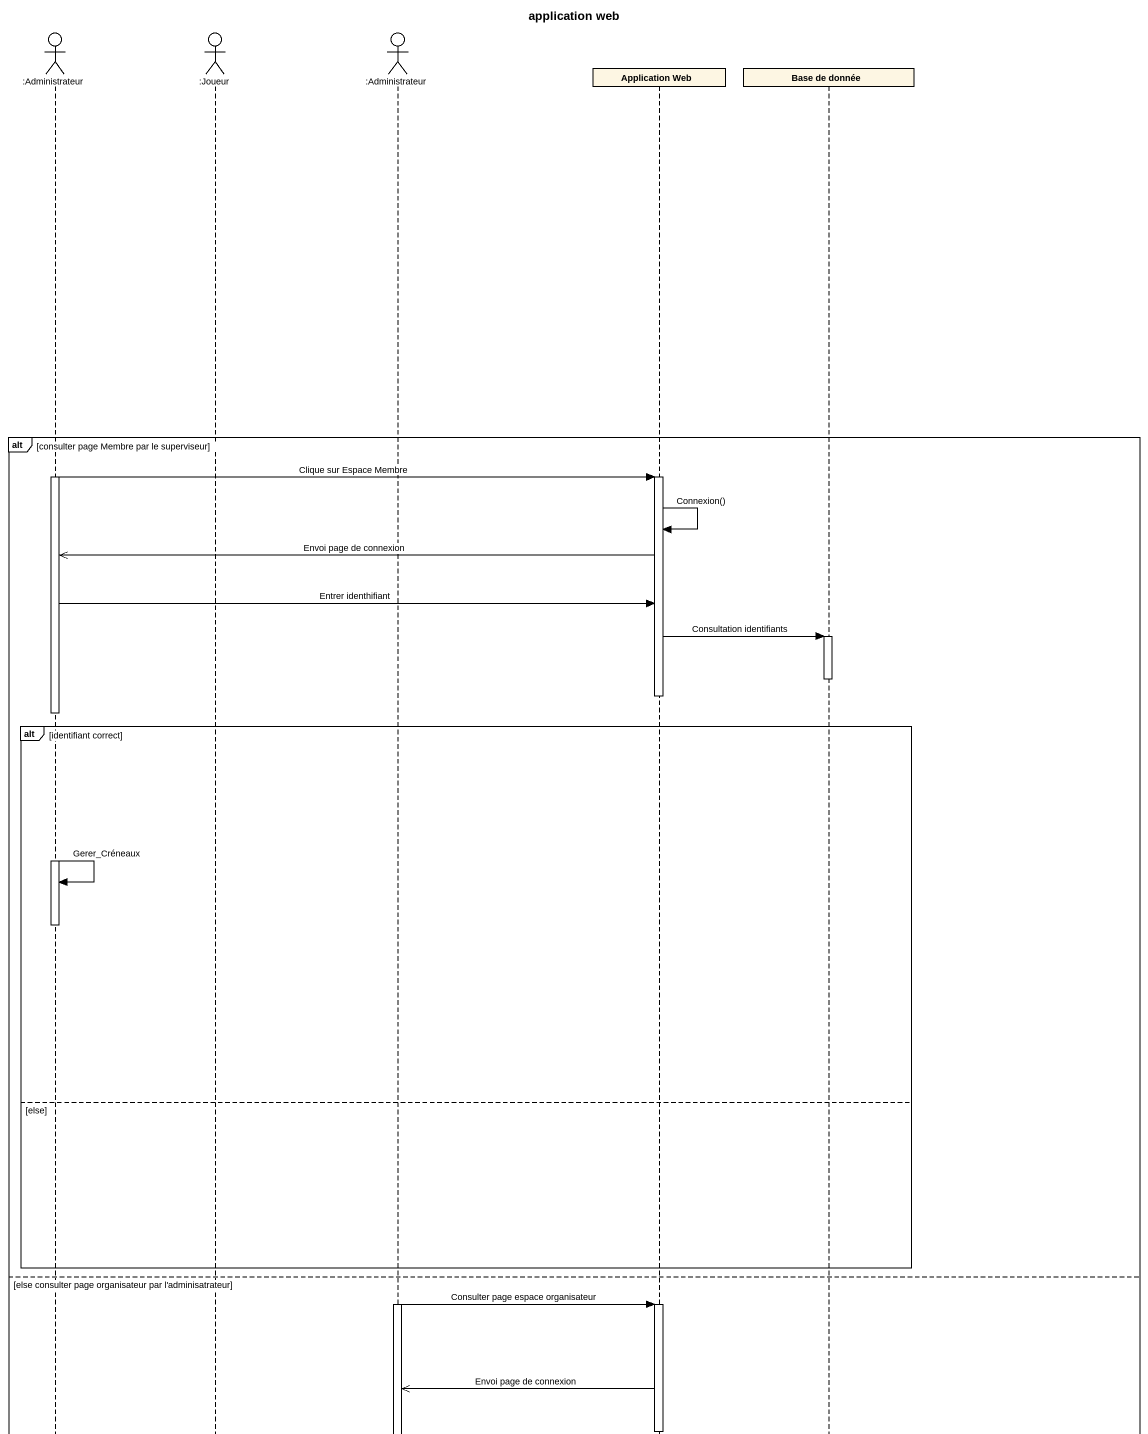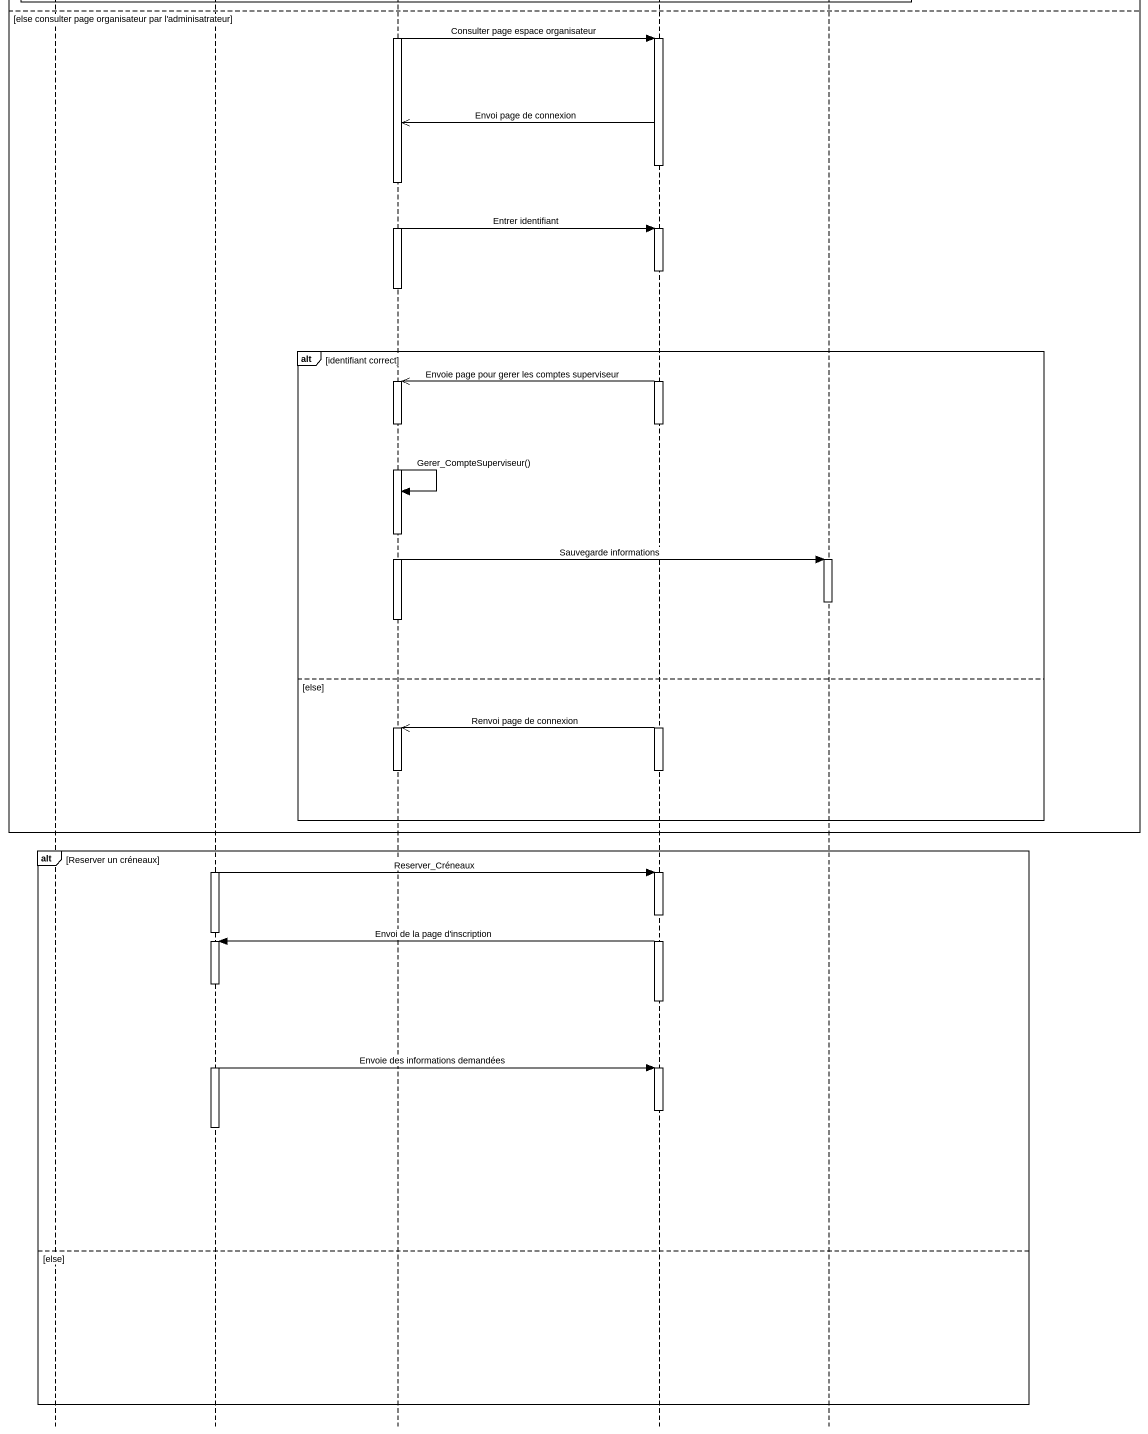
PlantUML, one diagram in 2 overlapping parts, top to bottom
@startuml
title application web
hide footbox
actor ":Administrateur" as Administrateur
actor ":Joueur" as Joueur
actor ":Administrateur" as Administrateur_2
participant "Application Web" as Application_Web
participant "Base de donnée" as Base_de_donnée

alt consulter page Membre par le superviseur
  activate Administrateur
  Administrateur -> Application_Web : Clique sur Espace Membre
  activate Application_Web
  Application_Web -> Application_Web : Connexion()
  Application_Web ->> Administrateur : Envoi page de connexion
  Administrateur -> Application_Web : Entrer identhifiant
  Application_Web -> Base_de_donnée : Consultation identifiants
  activate Base_de_donnée
  deactivate Base_de_donnée
  deactivate Application_Web
  alt identifiant correct
    Administrateur -> Administrateur : Gerer_Créneaux
    deactivate Administrateur
  else else
  end
else else consulter page organisateur par l'adminisatrateur
  activate Administrateur_2
  Administrateur_2 -> Application_Web : Consulter page espace organisateur
  activate Application_Web
  Application_Web ->> Administrateur_2 : Envoi page de connexion
  deactivate Application_Web
  Administrateur_2 -> Application_Web : Entrer identifiant
  activate Application_Web
  deactivate Administrateur_2
  alt identifiant correct
    Application_Web ->> Administrateur_2 : Envoie page pour gerer les comptes superviseur
    activate Administrateur_2
    deactivate Application_Web
    Administrateur_2 -> Administrateur_2 : Gerer_CompteSuperviseur()
    Administrateur_2 -> Base_de_donnée : Sauvegarde informations
    activate Base_de_donnée
    deactivate Base_de_donnée
    deactivate Administrateur_2
  else else
    activate Application_Web
    Application_Web ->> Administrateur_2 : Renvoi page de connexion
    activate Administrateur_2
    deactivate Administrateur_2
    deactivate Application_Web
  end
end
alt Reserver un créneaux
  activate Joueur
  Joueur -> Application_Web : Reserver_Créneaux
  activate Application_Web
  deactivate Joueur
  Application_Web -> Joueur : Envoi de la page d'inscription
  activate Joueur
  deactivate Application_Web
  Joueur -> Application_Web : Envoie des informations demandées
  activate Application_Web
  deactivate Application_Web
  deactivate Joueur
else else
end
@enduml
